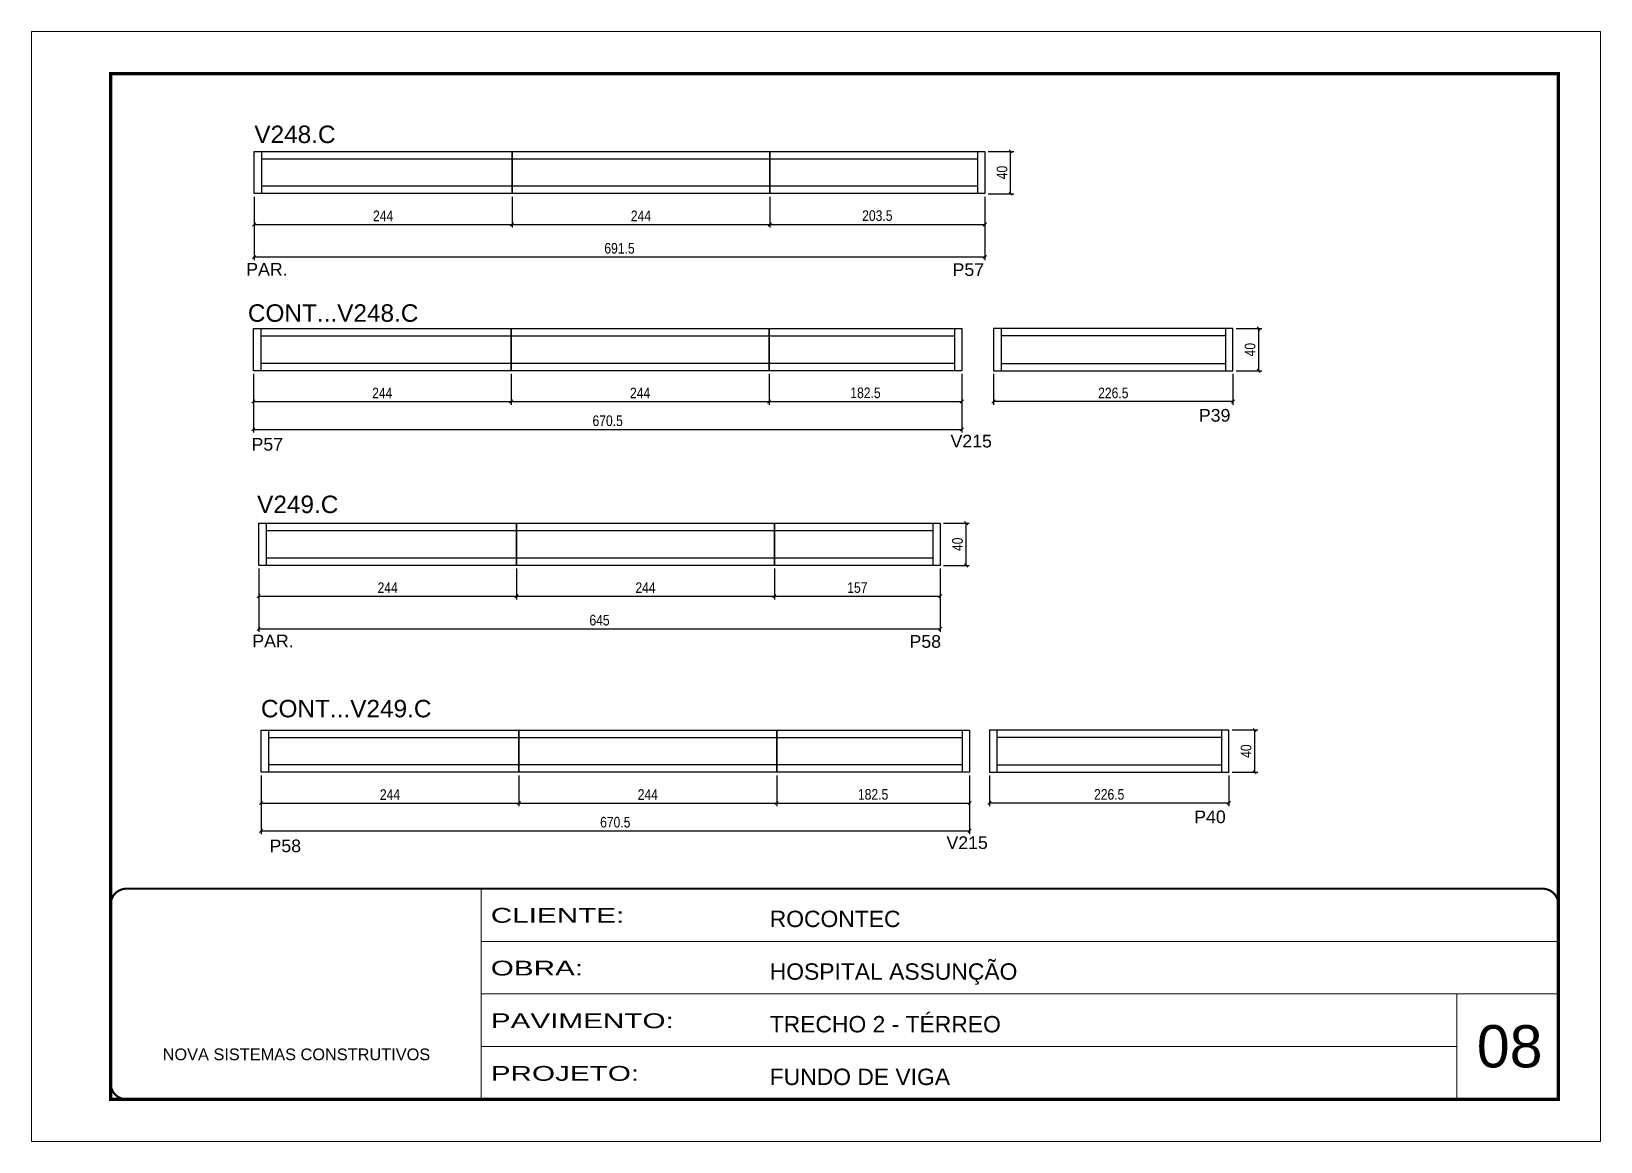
# Model space of a CAD drawing. Extents: x 2954 to 9234, y 774 to 9864.
# Drawn here: x 7722 to 9207, y 7666 to 8716 of the extents above; entities that cross this region are included whole.
import ezdxf

# ---------------------------------------------------------------- set-up
doc = ezdxf.new("R2010")
doc.units = 0
doc.linetypes.add('CONTINUO', pattern=[0])
doc.linetypes.add('DASHED', pattern=[0.75, 0.5, -0.25])
for name, color, linetype in [('5', 5, 'Continuous'), ('NOMENCLATURA', 7, 'Continuous'), ('Painéis', 200, 'Continuous'), ('SARR_2.2x7', 40, 'Continuous')]:
    doc.layers.add(name, color=color, linetype=linetype)
for name, color, linetype, lineweight in [('CARIMBO', 255, 'Continuous', 9), ('Escoras', 2, 'Continuous', 25), ('Folhas', 255, 'Continuous', 9), ('SARRAFO DE PRESSAO', 251, 'DASHED', 9)]:
    doc.layers.add(name, color=color, linetype=linetype, lineweight=lineweight)
doc.styles.add('ARIAL', font='arial.ttf')
doc.styles.add('COTA TECNICA-50', font='techl___.ttf', dxfattribs={"height": 10})
doc.styles.get("Standard").update_dxf_attribs({"font": 'arial.ttf'})
doc.styles.add('Tecnologia', font='')
doc.styles.get('Tecnologia').set_extended_font_data('Forgotten Futurist')
doc.dimstyles.new('COTA PAINEL-50', dxfattribs={"dimtxt": 10, "dimasz": 3, "dimexe": 3, "dimexo": 3, "dimgap": 3, "dimtad": 1, "dimdec": 1, "dimzin": 12, "dimdsep": 46, "dimtxsty": 'COTA TECNICA-50', "dimblk1": 'OBLIQUE', "dimblk2": 'OBLIQUE', "dimsah": 1, "dimcen": 0.9, "dimclrd": 4, "dimclre": 4, "dimclrt": 240, "dimadec": 1, "dimazin": 3, "dimtfac": 1, "dimtdec": 1, "dimtmove": 0, "dimatfit": 3, "dimfxl": 1, "dimtolj": 1, "dimtzin": 12, "dimarcsym": 0})

# ---------------------------------------------------------------- blocks, each defined once
blk = doc.blocks.new('9999999999')
at = {"color": 30, "linetype": 'CONTINUO'}
for p, q in [((98564.6, 34230.2), (98564.6, 34429.4)), ((98564.6, 34379.6), (99584, 34379.6)), ((98564.6, 34329.8), (99488, 34329.8)), ((99584, 34329.8), (99488, 34329.8)), ((99488, 34329.8), (99488, 34230.2)), ((98564.6, 34280), (99488, 34280))]:
    blk.add_line(p, q, dxfattribs=at)
at = {"color": 30, "linetype": 'CONTINUO', "const_width": 2}
blk.add_lwpolyline([(99584, 34230.2), (99584, 34414.4, 0.414214), (99569, 34429.4), (98229, 34429.4, 0.414214), (98214, 34414.4), (98214, 34245.2, 0.414214), (98229, 34230.2), (99584, 34230.2)], format="xyb", dxfattribs=at)
at = {"layer": 'Folhas'}
blk.add_lwpolyline([(98139, 34190.2), (99624, 34190.2), (99624, 35240.2), (98139, 35240.2)], close=True, dxfattribs=at)
at = {"layer": 'Folhas', "color": 30, "const_width": 3}
blk.add_lwpolyline([(98214, 34230.2), (99584, 34230.2), (99584, 35200.2), (98214, 35200.2)], close=True, dxfattribs=at)
at = {"color": 7, "linetype": 'Continuous', "ltscale": 5, "style": 'ARIAL'}
for s, height, p in [('ROCONTEC', 15.48, (98837.7, 34393.1)), ('HOSPITAL ASSUNÇÃO', 15.483, (98837.7, 34343.3)), ('TRECHO 2 - TÉRREO', 15.483, (98837.7, 34293.5)), ('NOVA SISTEMAS CONSTRUTIVOS', 11.059, (98263.2, 34267.2)), ('FUNDO DE VIGA', 15.483, (98837.7, 34243.7))]:
    blk.add_text(s, height=height, dxfattribs=at).set_placement(p)
at = {"layer": 'Folhas', "color": 7, "style": 'Tecnologia', "width": 1.5}
for s, p in [('CLIENTE:', (98573.7, 34397.2)), ('OBRA:', (98573.7, 34347.3)), ('PAVIMENTO:', (98573.7, 34297.5)), ('PROJETO:', (98573.7, 34247.7))]:
    blk.add_text(s, height=14, dxfattribs=at).set_placement(p)
blk = doc.blocks.new('_Oblique')
at = {"color": 0, "linetype": 'ByBlock', "lineweight": -2}
blk.add_line((-0.5, -0.5), (0.5, 0.5), dxfattribs=at)
blk = doc.blocks.new('*D351')
at = {"layer": 'Defpoints', "color": 0, "linetype": 'ByBlock', "transparency": 16777216}
for p in [(7932.4, 8394.8), (8176.4, 8394.8), (8176.4, 8365.7)]:
    blk.add_point(p, dxfattribs=at)
at = {"layer": 'Escoras', "color": 4, "linetype": 'ByBlock', "lineweight": -2, "transparency": 16777216}
for p, q in [((7932.4, 8391.8), (7932.4, 8362.7)), ((8176.4, 8391.8), (8176.4, 8362.7)), ((7932.4, 8365.7), (8176.4, 8365.7))]:
    blk.add_line(p, q, dxfattribs=at)
at = {"layer": 'Escoras', "color": 4, "linetype": 'ByBlock', "lineweight": -2, "transparency": 16777216, "xscale": 3, "yscale": 3, "zscale": 3, "rotation": 180}
blk.add_blockref('_Oblique', (7932.4, 8365.7), dxfattribs=at)
at = {"layer": 'Escoras', "color": 4, "linetype": 'ByBlock', "lineweight": -2, "transparency": 16777216, "xscale": 3, "yscale": 3, "zscale": 3}
blk.add_blockref('_Oblique', (8176.4, 8365.7), dxfattribs=at)
at = {"layer": 'Escoras', "color": 240, "linetype": 'ByBlock', "transparency": 16777216, "insert": (8054.4, 8373.8), "char_height": 10, "attachment_point": 5, "style": 'COTA TECNICA-50'}
blk.add_mtext('\\A1;244', dxfattribs=at)
blk = doc.blocks.new('*D352')
at = {"layer": 'Defpoints', "color": 0, "linetype": 'ByBlock', "transparency": 16777216}
for p in [(8176.4, 8394.8), (8420.4, 8394.8), (8420.4, 8365.7)]:
    blk.add_point(p, dxfattribs=at)
at = {"layer": 'Escoras', "color": 4, "linetype": 'ByBlock', "lineweight": -2, "transparency": 16777216}
for p, q in [((8176.4, 8391.8), (8176.4, 8362.7)), ((8420.4, 8391.8), (8420.4, 8362.7)), ((8176.4, 8365.7), (8420.4, 8365.7))]:
    blk.add_line(p, q, dxfattribs=at)
at = {"layer": 'Escoras', "color": 4, "linetype": 'ByBlock', "lineweight": -2, "transparency": 16777216, "xscale": 3, "yscale": 3, "zscale": 3, "rotation": 180}
blk.add_blockref('_Oblique', (8176.4, 8365.7), dxfattribs=at)
at = {"layer": 'Escoras', "color": 4, "linetype": 'ByBlock', "lineweight": -2, "transparency": 16777216, "xscale": 3, "yscale": 3, "zscale": 3}
blk.add_blockref('_Oblique', (8420.4, 8365.7), dxfattribs=at)
at = {"layer": 'Escoras', "color": 240, "linetype": 'ByBlock', "transparency": 16777216, "insert": (8298.4, 8373.8), "char_height": 10, "attachment_point": 5, "style": 'COTA TECNICA-50'}
blk.add_mtext('\\A1;244', dxfattribs=at)
blk = doc.blocks.new('*D353')
at = {"layer": 'Defpoints', "color": 0, "linetype": 'ByBlock', "transparency": 16777216}
for p in [(7933.2, 8562.3), (8177.2, 8562.3), (8177.2, 8533.2)]:
    blk.add_point(p, dxfattribs=at)
at = {"layer": 'Escoras', "color": 4, "linetype": 'ByBlock', "lineweight": -2, "transparency": 16777216}
for p, q in [((7933.2, 8559.3), (7933.2, 8530.2)), ((8177.2, 8559.3), (8177.2, 8530.2)), ((7933.2, 8533.2), (8177.2, 8533.2))]:
    blk.add_line(p, q, dxfattribs=at)
at = {"layer": 'Escoras', "color": 4, "linetype": 'ByBlock', "lineweight": -2, "transparency": 16777216, "xscale": 3, "yscale": 3, "zscale": 3, "rotation": 180}
blk.add_blockref('_Oblique', (7933.2, 8533.2), dxfattribs=at)
at = {"layer": 'Escoras', "color": 4, "linetype": 'ByBlock', "lineweight": -2, "transparency": 16777216, "xscale": 3, "yscale": 3, "zscale": 3}
blk.add_blockref('_Oblique', (8177.2, 8533.2), dxfattribs=at)
at = {"layer": 'Escoras', "color": 240, "linetype": 'ByBlock', "transparency": 16777216, "insert": (8055.2, 8541.3), "char_height": 10, "attachment_point": 5, "style": 'COTA TECNICA-50'}
blk.add_mtext('\\A1;244', dxfattribs=at)
blk = doc.blocks.new('*D354')
at = {"layer": 'Defpoints', "color": 0, "linetype": 'ByBlock', "transparency": 16777216}
for p in [(8177.2, 8562.3), (8421.2, 8562.3), (8421.2, 8533.2)]:
    blk.add_point(p, dxfattribs=at)
at = {"layer": 'Escoras', "color": 4, "linetype": 'ByBlock', "lineweight": -2, "transparency": 16777216}
for p, q in [((8177.2, 8559.3), (8177.2, 8530.2)), ((8421.2, 8559.3), (8421.2, 8530.2)), ((8177.2, 8533.2), (8421.2, 8533.2))]:
    blk.add_line(p, q, dxfattribs=at)
at = {"layer": 'Escoras', "color": 4, "linetype": 'ByBlock', "lineweight": -2, "transparency": 16777216, "xscale": 3, "yscale": 3, "zscale": 3, "rotation": 180}
blk.add_blockref('_Oblique', (8177.2, 8533.2), dxfattribs=at)
at = {"layer": 'Escoras', "color": 4, "linetype": 'ByBlock', "lineweight": -2, "transparency": 16777216, "xscale": 3, "yscale": 3, "zscale": 3}
blk.add_blockref('_Oblique', (8421.2, 8533.2), dxfattribs=at)
at = {"layer": 'Escoras', "color": 240, "linetype": 'ByBlock', "transparency": 16777216, "insert": (8299.2, 8541.3), "char_height": 10, "attachment_point": 5, "style": 'COTA TECNICA-50'}
blk.add_mtext('\\A1;244', dxfattribs=at)
blk = doc.blocks.new('*D294')
at = {"layer": 'Defpoints', "color": 0, "linetype": 'ByBlock', "transparency": 16777216}
for p in [(8421.2, 8562.3), (8624.7, 8562.3), (8624.7, 8533.2)]:
    blk.add_point(p, dxfattribs=at)
at = {"layer": 'Escoras', "color": 4, "linetype": 'ByBlock', "lineweight": -2, "transparency": 16777216}
for p, q in [((8421.2, 8559.3), (8421.2, 8530.2)), ((8624.7, 8559.3), (8624.7, 8530.2)), ((8421.2, 8533.2), (8624.7, 8533.2))]:
    blk.add_line(p, q, dxfattribs=at)
at = {"layer": 'Escoras', "color": 4, "linetype": 'ByBlock', "lineweight": -2, "transparency": 16777216, "xscale": 3, "yscale": 3, "zscale": 3, "rotation": 180}
blk.add_blockref('_Oblique', (8421.2, 8533.2), dxfattribs=at)
at = {"layer": 'Escoras', "color": 4, "linetype": 'ByBlock', "lineweight": -2, "transparency": 16777216, "xscale": 3, "yscale": 3, "zscale": 3}
blk.add_blockref('_Oblique', (8624.7, 8533.2), dxfattribs=at)
at = {"layer": 'Escoras', "color": 240, "linetype": 'ByBlock', "transparency": 16777216, "insert": (8522.9, 8541.5), "char_height": 10, "attachment_point": 5, "style": 'COTA TECNICA-50'}
blk.add_mtext('\\A1;203.5', dxfattribs=at)
blk = doc.blocks.new('*D295')
at = {"layer": 'Defpoints', "color": 0, "linetype": 'ByBlock', "transparency": 16777216}
for p in [(8624.7, 8602.3), (8649, 8602.3), (8624.7, 8562.3)]:
    blk.add_point(p, dxfattribs=at)
at = {"layer": 'Escoras', "color": 4, "linetype": 'ByBlock', "lineweight": -2, "transparency": 16777216}
for p, q in [((8627.7, 8602.3), (8652, 8602.3)), ((8649, 8562.3), (8649, 8602.3)), ((8627.7, 8562.3), (8652, 8562.3))]:
    blk.add_line(p, q, dxfattribs=at)
at = {"layer": 'Escoras', "color": 4, "linetype": 'ByBlock', "lineweight": -2, "transparency": 16777216, "xscale": 3, "yscale": 3, "zscale": 3}
for p, rotation in [((8649, 8602.3), 90), ((8649, 8562.3), 270)]:
    blk.add_blockref('_Oblique', p, dxfattribs=dict(at, rotation=rotation))
at = {"layer": 'Escoras', "color": 240, "linetype": 'ByBlock', "transparency": 16777216, "insert": (8640.9, 8582.3), "char_height": 10, "attachment_point": 5, "rotation": 90, "style": 'COTA TECNICA-50'}
blk.add_mtext('\\A1;40', dxfattribs=at)
blk = doc.blocks.new('*D296')
at = {"layer": 'Defpoints', "color": 0, "linetype": 'ByBlock', "transparency": 16777216}
for p in [(8420.4, 8394.8), (8602.9, 8394.8), (8602.9, 8365.7)]:
    blk.add_point(p, dxfattribs=at)
at = {"layer": 'Escoras', "color": 4, "linetype": 'ByBlock', "lineweight": -2, "transparency": 16777216}
for p, q in [((8420.4, 8391.8), (8420.4, 8362.7)), ((8602.9, 8391.8), (8602.9, 8362.7)), ((8420.4, 8365.7), (8602.9, 8365.7))]:
    blk.add_line(p, q, dxfattribs=at)
at = {"layer": 'Escoras', "color": 4, "linetype": 'ByBlock', "lineweight": -2, "transparency": 16777216, "xscale": 3, "yscale": 3, "zscale": 3, "rotation": 180}
blk.add_blockref('_Oblique', (8420.4, 8365.7), dxfattribs=at)
at = {"layer": 'Escoras', "color": 4, "linetype": 'ByBlock', "lineweight": -2, "transparency": 16777216, "xscale": 3, "yscale": 3, "zscale": 3}
blk.add_blockref('_Oblique', (8602.9, 8365.7), dxfattribs=at)
at = {"layer": 'Escoras', "color": 240, "linetype": 'ByBlock', "transparency": 16777216, "insert": (8511.7, 8373.9), "char_height": 10, "attachment_point": 5, "style": 'COTA TECNICA-50'}
blk.add_mtext('\\A1;182.5', dxfattribs=at)
blk = doc.blocks.new('*D254')
at = {"layer": 'Defpoints', "color": 0, "linetype": 'ByBlock', "transparency": 16777216}
for p in [(8859.4, 8434.8), (8883.8, 8434.8), (8859.4, 8394.8)]:
    blk.add_point(p, dxfattribs=at)
at = {"layer": 'Escoras', "color": 4, "linetype": 'ByBlock', "lineweight": -2, "transparency": 16777216}
for p, q in [((8862.4, 8434.8), (8886.8, 8434.8)), ((8883.8, 8394.8), (8883.8, 8434.8)), ((8862.4, 8394.8), (8886.8, 8394.8))]:
    blk.add_line(p, q, dxfattribs=at)
at = {"layer": 'Escoras', "color": 4, "linetype": 'ByBlock', "lineweight": -2, "transparency": 16777216, "xscale": 3, "yscale": 3, "zscale": 3}
for p, rotation in [((8883.8, 8434.8), 90), ((8883.8, 8394.8), 270)]:
    blk.add_blockref('_Oblique', p, dxfattribs=dict(at, rotation=rotation))
at = {"layer": 'Escoras', "color": 240, "linetype": 'ByBlock', "transparency": 16777216, "insert": (8875.7, 8414.8), "char_height": 10, "attachment_point": 5, "rotation": 90, "style": 'COTA TECNICA-50'}
blk.add_mtext('\\A1;40', dxfattribs=at)
blk = doc.blocks.new('*D297')
at = {"layer": 'Defpoints', "color": 0, "linetype": 'ByBlock', "transparency": 16777216}
for p in [(8632.9, 8394.8), (8859.4, 8394.8), (8632.9, 8365.7)]:
    blk.add_point(p, dxfattribs=at)
at = {"layer": 'Escoras', "color": 4, "linetype": 'ByBlock', "lineweight": -2, "transparency": 16777216}
for p, q in [((8632.9, 8391.8), (8632.9, 8362.7)), ((8859.4, 8391.8), (8859.4, 8362.7)), ((8859.4, 8365.7), (8632.9, 8365.7))]:
    blk.add_line(p, q, dxfattribs=at)
at = {"layer": 'Escoras', "color": 4, "linetype": 'ByBlock', "lineweight": -2, "transparency": 16777216, "xscale": 3, "yscale": 3, "zscale": 3, "rotation": 180}
blk.add_blockref('_Oblique', (8632.9, 8365.7), dxfattribs=at)
at = {"layer": 'Escoras', "color": 4, "linetype": 'ByBlock', "lineweight": -2, "transparency": 16777216, "xscale": 3, "yscale": 3, "zscale": 3}
blk.add_blockref('_Oblique', (8859.4, 8365.7), dxfattribs=at)
at = {"layer": 'Escoras', "color": 240, "linetype": 'ByBlock', "transparency": 16777216, "insert": (8746.2, 8373.8), "char_height": 10, "attachment_point": 5, "style": 'COTA TECNICA-50'}
blk.add_mtext('\\A1;226.5', dxfattribs=at)
blk = doc.blocks.new('*D255')
at = {"layer": 'Defpoints', "color": 0, "linetype": 'ByBlock', "transparency": 16777216}
for p in [(7932.4, 8394.8), (8602.9, 8394.8), (8602.9, 8339.4)]:
    blk.add_point(p, dxfattribs=at)
at = {"layer": 'Escoras', "color": 4, "linetype": 'ByBlock', "lineweight": -2, "transparency": 16777216}
for p, q in [((7932.4, 8391.8), (7932.4, 8336.4)), ((8602.9, 8391.8), (8602.9, 8336.4)), ((7932.4, 8339.4), (8602.9, 8339.4))]:
    blk.add_line(p, q, dxfattribs=at)
at = {"layer": 'Escoras', "color": 4, "linetype": 'ByBlock', "lineweight": -2, "transparency": 16777216, "xscale": 3, "yscale": 3, "zscale": 3, "rotation": 180}
blk.add_blockref('_Oblique', (7932.4, 8339.4), dxfattribs=at)
at = {"layer": 'Escoras', "color": 4, "linetype": 'ByBlock', "lineweight": -2, "transparency": 16777216, "xscale": 3, "yscale": 3, "zscale": 3}
blk.add_blockref('_Oblique', (8602.9, 8339.4), dxfattribs=at)
at = {"layer": 'Escoras', "color": 240, "linetype": 'ByBlock', "transparency": 16777216, "insert": (8267.7, 8347.5), "char_height": 10, "attachment_point": 5, "style": 'COTA TECNICA-50'}
blk.add_mtext('\\A1;670.5', dxfattribs=at)
blk = doc.blocks.new('*D256')
at = {"layer": 'Defpoints', "color": 0, "linetype": 'ByBlock', "transparency": 16777216}
for p in [(7933.2, 8562.3), (8624.7, 8562.3), (8624.7, 8502.5)]:
    blk.add_point(p, dxfattribs=at)
at = {"layer": 'Escoras', "color": 4, "linetype": 'ByBlock', "lineweight": -2, "transparency": 16777216}
for p, q in [((7933.2, 8559.3), (7933.2, 8499.5)), ((8624.7, 8559.3), (8624.7, 8499.5)), ((7933.2, 8502.5), (8624.7, 8502.5))]:
    blk.add_line(p, q, dxfattribs=at)
at = {"layer": 'Escoras', "color": 4, "linetype": 'ByBlock', "lineweight": -2, "transparency": 16777216, "xscale": 3, "yscale": 3, "zscale": 3, "rotation": 180}
blk.add_blockref('_Oblique', (7933.2, 8502.5), dxfattribs=at)
at = {"layer": 'Escoras', "color": 4, "linetype": 'ByBlock', "lineweight": -2, "transparency": 16777216, "xscale": 3, "yscale": 3, "zscale": 3}
blk.add_blockref('_Oblique', (8624.7, 8502.5), dxfattribs=at)
at = {"layer": 'Escoras', "color": 240, "linetype": 'ByBlock', "transparency": 16777216, "insert": (8278.9, 8510.6), "char_height": 10, "attachment_point": 5, "style": 'COTA TECNICA-50'}
blk.add_mtext('\\A1;691.5', dxfattribs=at)
blk = doc.blocks.new('*D306')
at = {"layer": 'Defpoints', "color": 0, "linetype": 'ByBlock', "transparency": 16777216}
for p in [(7939.7, 8015.1), (8183.7, 8015.1), (8183.7, 7986)]:
    blk.add_point(p, dxfattribs=at)
at = {"layer": 'Escoras', "color": 4, "linetype": 'ByBlock', "lineweight": -2, "transparency": 16777216}
for p, q in [((7939.7, 8012.1), (7939.7, 7983)), ((8183.7, 8012.1), (8183.7, 7983)), ((7939.7, 7986), (8183.7, 7986))]:
    blk.add_line(p, q, dxfattribs=at)
at = {"layer": 'Escoras', "color": 4, "linetype": 'ByBlock', "lineweight": -2, "transparency": 16777216, "xscale": 3, "yscale": 3, "zscale": 3, "rotation": 180}
blk.add_blockref('_Oblique', (7939.7, 7986), dxfattribs=at)
at = {"layer": 'Escoras', "color": 4, "linetype": 'ByBlock', "lineweight": -2, "transparency": 16777216, "xscale": 3, "yscale": 3, "zscale": 3}
blk.add_blockref('_Oblique', (8183.7, 7986), dxfattribs=at)
at = {"layer": 'Escoras', "color": 240, "linetype": 'ByBlock', "transparency": 16777216, "insert": (8061.7, 7994), "char_height": 10, "attachment_point": 5, "style": 'COTA TECNICA-50'}
blk.add_mtext('\\A1;244', dxfattribs=at)
blk = doc.blocks.new('*D307')
at = {"layer": 'Defpoints', "color": 0, "linetype": 'ByBlock', "transparency": 16777216}
for p in [(8183.7, 8015.1), (8427.7, 8015.1), (8427.7, 7986)]:
    blk.add_point(p, dxfattribs=at)
at = {"layer": 'Escoras', "color": 4, "linetype": 'ByBlock', "lineweight": -2, "transparency": 16777216}
for p, q in [((8183.7, 8012.1), (8183.7, 7983)), ((8427.7, 8012.1), (8427.7, 7983)), ((8183.7, 7986), (8427.7, 7986))]:
    blk.add_line(p, q, dxfattribs=at)
at = {"layer": 'Escoras', "color": 4, "linetype": 'ByBlock', "lineweight": -2, "transparency": 16777216, "xscale": 3, "yscale": 3, "zscale": 3, "rotation": 180}
blk.add_blockref('_Oblique', (8183.7, 7986), dxfattribs=at)
at = {"layer": 'Escoras', "color": 4, "linetype": 'ByBlock', "lineweight": -2, "transparency": 16777216, "xscale": 3, "yscale": 3, "zscale": 3}
blk.add_blockref('_Oblique', (8427.7, 7986), dxfattribs=at)
at = {"layer": 'Escoras', "color": 240, "linetype": 'ByBlock', "transparency": 16777216, "insert": (8305.7, 7994), "char_height": 10, "attachment_point": 5, "style": 'COTA TECNICA-50'}
blk.add_mtext('\\A1;244', dxfattribs=at)
blk = doc.blocks.new('*D308')
at = {"layer": 'Defpoints', "color": 0, "linetype": 'ByBlock', "transparency": 16777216}
for p in [(7937.5, 8210.7), (8181.5, 8210.7), (8181.5, 8181.6)]:
    blk.add_point(p, dxfattribs=at)
at = {"layer": 'Escoras', "color": 4, "linetype": 'ByBlock', "lineweight": -2, "transparency": 16777216}
for p, q in [((7937.5, 8207.7), (7937.5, 8178.6)), ((8181.5, 8207.7), (8181.5, 8178.6)), ((7937.5, 8181.6), (8181.5, 8181.6))]:
    blk.add_line(p, q, dxfattribs=at)
at = {"layer": 'Escoras', "color": 4, "linetype": 'ByBlock', "lineweight": -2, "transparency": 16777216, "xscale": 3, "yscale": 3, "zscale": 3, "rotation": 180}
blk.add_blockref('_Oblique', (7937.5, 8181.6), dxfattribs=at)
at = {"layer": 'Escoras', "color": 4, "linetype": 'ByBlock', "lineweight": -2, "transparency": 16777216, "xscale": 3, "yscale": 3, "zscale": 3}
blk.add_blockref('_Oblique', (8181.5, 8181.6), dxfattribs=at)
at = {"layer": 'Escoras', "color": 240, "linetype": 'ByBlock', "transparency": 16777216, "insert": (8059.5, 8189.7), "char_height": 10, "attachment_point": 5, "style": 'COTA TECNICA-50'}
blk.add_mtext('\\A1;244', dxfattribs=at)
blk = doc.blocks.new('*D309')
at = {"layer": 'Defpoints', "color": 0, "linetype": 'ByBlock', "transparency": 16777216}
for p in [(8181.5, 8210.7), (8425.5, 8210.7), (8425.5, 8181.6)]:
    blk.add_point(p, dxfattribs=at)
at = {"layer": 'Escoras', "color": 4, "linetype": 'ByBlock', "lineweight": -2, "transparency": 16777216}
for p, q in [((8181.5, 8207.7), (8181.5, 8178.6)), ((8425.5, 8207.7), (8425.5, 8178.6)), ((8181.5, 8181.6), (8425.5, 8181.6))]:
    blk.add_line(p, q, dxfattribs=at)
at = {"layer": 'Escoras', "color": 4, "linetype": 'ByBlock', "lineweight": -2, "transparency": 16777216, "xscale": 3, "yscale": 3, "zscale": 3, "rotation": 180}
blk.add_blockref('_Oblique', (8181.5, 8181.6), dxfattribs=at)
at = {"layer": 'Escoras', "color": 4, "linetype": 'ByBlock', "lineweight": -2, "transparency": 16777216, "xscale": 3, "yscale": 3, "zscale": 3}
blk.add_blockref('_Oblique', (8425.5, 8181.6), dxfattribs=at)
at = {"layer": 'Escoras', "color": 240, "linetype": 'ByBlock', "transparency": 16777216, "insert": (8303.5, 8189.7), "char_height": 10, "attachment_point": 5, "style": 'COTA TECNICA-50'}
blk.add_mtext('\\A1;244', dxfattribs=at)
blk = doc.blocks.new('*D325')
at = {"layer": 'Defpoints', "color": 0, "linetype": 'ByBlock', "transparency": 16777216}
for p in [(8425.5, 8210.7), (8582.5, 8210.7), (8582.5, 8181.6)]:
    blk.add_point(p, dxfattribs=at)
at = {"layer": 'Escoras', "color": 4, "linetype": 'ByBlock', "lineweight": -2, "transparency": 16777216}
for p, q in [((8425.5, 8207.7), (8425.5, 8178.6)), ((8582.5, 8207.7), (8582.5, 8178.6)), ((8425.5, 8181.6), (8582.5, 8181.6))]:
    blk.add_line(p, q, dxfattribs=at)
at = {"layer": 'Escoras', "color": 4, "linetype": 'ByBlock', "lineweight": -2, "transparency": 16777216, "xscale": 3, "yscale": 3, "zscale": 3, "rotation": 180}
blk.add_blockref('_Oblique', (8425.5, 8181.6), dxfattribs=at)
at = {"layer": 'Escoras', "color": 4, "linetype": 'ByBlock', "lineweight": -2, "transparency": 16777216, "xscale": 3, "yscale": 3, "zscale": 3}
blk.add_blockref('_Oblique', (8582.5, 8181.6), dxfattribs=at)
at = {"layer": 'Escoras', "color": 240, "linetype": 'ByBlock', "transparency": 16777216, "insert": (8504, 8189.7), "char_height": 10, "attachment_point": 5, "style": 'COTA TECNICA-50'}
blk.add_mtext('\\A1;157', dxfattribs=at)
blk = doc.blocks.new('*D326')
at = {"layer": 'Defpoints', "color": 0, "linetype": 'ByBlock', "transparency": 16777216}
for p in [(8582.5, 8250.7), (8606.9, 8250.7), (8582.5, 8210.7)]:
    blk.add_point(p, dxfattribs=at)
at = {"layer": 'Escoras', "color": 4, "linetype": 'ByBlock', "lineweight": -2, "transparency": 16777216}
for p, q in [((8585.5, 8250.7), (8609.9, 8250.7)), ((8606.9, 8210.7), (8606.9, 8250.7)), ((8585.5, 8210.7), (8609.9, 8210.7))]:
    blk.add_line(p, q, dxfattribs=at)
at = {"layer": 'Escoras', "color": 4, "linetype": 'ByBlock', "lineweight": -2, "transparency": 16777216, "xscale": 3, "yscale": 3, "zscale": 3}
for p, rotation in [((8606.9, 8250.7), 90), ((8606.9, 8210.7), 270)]:
    blk.add_blockref('_Oblique', p, dxfattribs=dict(at, rotation=rotation))
at = {"layer": 'Escoras', "color": 240, "linetype": 'ByBlock', "transparency": 16777216, "insert": (8598.8, 8230.7), "char_height": 10, "attachment_point": 5, "rotation": 90, "style": 'COTA TECNICA-50'}
blk.add_mtext('\\A1;40', dxfattribs=at)
blk = doc.blocks.new('*D327')
at = {"layer": 'Defpoints', "color": 0, "linetype": 'ByBlock', "transparency": 16777216}
for p in [(8427.7, 8015.1), (8610.2, 8015.1), (8610.2, 7986)]:
    blk.add_point(p, dxfattribs=at)
at = {"layer": 'Escoras', "color": 4, "linetype": 'ByBlock', "lineweight": -2, "transparency": 16777216}
for p, q in [((8427.7, 8012.1), (8427.7, 7983)), ((8610.2, 8012.1), (8610.2, 7983)), ((8427.7, 7986), (8610.2, 7986))]:
    blk.add_line(p, q, dxfattribs=at)
at = {"layer": 'Escoras', "color": 4, "linetype": 'ByBlock', "lineweight": -2, "transparency": 16777216, "xscale": 3, "yscale": 3, "zscale": 3, "rotation": 180}
blk.add_blockref('_Oblique', (8427.7, 7986), dxfattribs=at)
at = {"layer": 'Escoras', "color": 4, "linetype": 'ByBlock', "lineweight": -2, "transparency": 16777216, "xscale": 3, "yscale": 3, "zscale": 3}
blk.add_blockref('_Oblique', (8610.2, 7986), dxfattribs=at)
at = {"layer": 'Escoras', "color": 240, "linetype": 'ByBlock', "transparency": 16777216, "insert": (8518.9, 7994.1), "char_height": 10, "attachment_point": 5, "style": 'COTA TECNICA-50'}
blk.add_mtext('\\A1;182.5', dxfattribs=at)
blk = doc.blocks.new('*D268')
at = {"layer": 'Defpoints', "color": 0, "linetype": 'ByBlock', "transparency": 16777216}
for p in [(8855.6, 8055.1), (8880, 8055.1), (8855.6, 8015.1)]:
    blk.add_point(p, dxfattribs=at)
at = {"layer": 'Escoras', "color": 4, "linetype": 'ByBlock', "lineweight": -2, "transparency": 16777216}
for p, q in [((8858.6, 8055.1), (8883, 8055.1)), ((8880, 8015.1), (8880, 8055.1)), ((8858.6, 8015.1), (8883, 8015.1))]:
    blk.add_line(p, q, dxfattribs=at)
at = {"layer": 'Escoras', "color": 4, "linetype": 'ByBlock', "lineweight": -2, "transparency": 16777216, "xscale": 3, "yscale": 3, "zscale": 3}
for p, rotation in [((8880, 8055.1), 90), ((8880, 8015.1), 270)]:
    blk.add_blockref('_Oblique', p, dxfattribs=dict(at, rotation=rotation))
at = {"layer": 'Escoras', "color": 240, "linetype": 'ByBlock', "transparency": 16777216, "insert": (8871.9, 8035.1), "char_height": 10, "attachment_point": 5, "rotation": 90, "style": 'COTA TECNICA-50'}
blk.add_mtext('\\A1;40', dxfattribs=at)
blk = doc.blocks.new('*D328')
at = {"layer": 'Defpoints', "color": 0, "linetype": 'ByBlock', "transparency": 16777216}
for p in [(8629.1, 8015.1), (8855.6, 8015.1), (8629.1, 7986)]:
    blk.add_point(p, dxfattribs=at)
at = {"layer": 'Escoras', "color": 4, "linetype": 'ByBlock', "lineweight": -2, "transparency": 16777216}
for p, q in [((8629.1, 8012.1), (8629.1, 7983)), ((8855.6, 8012.1), (8855.6, 7983)), ((8855.6, 7986), (8629.1, 7986))]:
    blk.add_line(p, q, dxfattribs=at)
at = {"layer": 'Escoras', "color": 4, "linetype": 'ByBlock', "lineweight": -2, "transparency": 16777216, "xscale": 3, "yscale": 3, "zscale": 3, "rotation": 180}
blk.add_blockref('_Oblique', (8629.1, 7986), dxfattribs=at)
at = {"layer": 'Escoras', "color": 4, "linetype": 'ByBlock', "lineweight": -2, "transparency": 16777216, "xscale": 3, "yscale": 3, "zscale": 3}
blk.add_blockref('_Oblique', (8855.6, 7986), dxfattribs=at)
at = {"layer": 'Escoras', "color": 240, "linetype": 'ByBlock', "transparency": 16777216, "insert": (8742.3, 7994.1), "char_height": 10, "attachment_point": 5, "style": 'COTA TECNICA-50'}
blk.add_mtext('\\A1;226.5', dxfattribs=at)
blk = doc.blocks.new('*D269')
at = {"layer": 'Defpoints', "color": 0, "linetype": 'ByBlock', "transparency": 16777216}
for p in [(7939.7, 8015.1), (8610.2, 8015.1), (8610.2, 7959.7)]:
    blk.add_point(p, dxfattribs=at)
at = {"layer": 'Escoras', "color": 4, "linetype": 'ByBlock', "lineweight": -2, "transparency": 16777216}
for p, q in [((7939.7, 8012.1), (7939.7, 7956.7)), ((8610.2, 8012.1), (8610.2, 7956.7)), ((7939.7, 7959.7), (8610.2, 7959.7))]:
    blk.add_line(p, q, dxfattribs=at)
at = {"layer": 'Escoras', "color": 4, "linetype": 'ByBlock', "lineweight": -2, "transparency": 16777216, "xscale": 3, "yscale": 3, "zscale": 3, "rotation": 180}
blk.add_blockref('_Oblique', (7939.7, 7959.7), dxfattribs=at)
at = {"layer": 'Escoras', "color": 4, "linetype": 'ByBlock', "lineweight": -2, "transparency": 16777216, "xscale": 3, "yscale": 3, "zscale": 3}
blk.add_blockref('_Oblique', (8610.2, 7959.7), dxfattribs=at)
at = {"layer": 'Escoras', "color": 240, "linetype": 'ByBlock', "transparency": 16777216, "insert": (8274.9, 7967.8), "char_height": 10, "attachment_point": 5, "style": 'COTA TECNICA-50'}
blk.add_mtext('\\A1;670.5', dxfattribs=at)
blk = doc.blocks.new('*D270')
at = {"layer": 'Defpoints', "color": 0, "linetype": 'ByBlock', "transparency": 16777216}
for p in [(7937.5, 8210.7), (8582.5, 8210.7), (8582.5, 8150.8)]:
    blk.add_point(p, dxfattribs=at)
at = {"layer": 'Escoras', "color": 4, "linetype": 'ByBlock', "lineweight": -2, "transparency": 16777216}
for p, q in [((7937.5, 8207.7), (7937.5, 8147.8)), ((8582.5, 8207.7), (8582.5, 8147.8)), ((7937.5, 8150.8), (8582.5, 8150.8))]:
    blk.add_line(p, q, dxfattribs=at)
at = {"layer": 'Escoras', "color": 4, "linetype": 'ByBlock', "lineweight": -2, "transparency": 16777216, "xscale": 3, "yscale": 3, "zscale": 3, "rotation": 180}
blk.add_blockref('_Oblique', (7937.5, 8150.8), dxfattribs=at)
at = {"layer": 'Escoras', "color": 4, "linetype": 'ByBlock', "lineweight": -2, "transparency": 16777216, "xscale": 3, "yscale": 3, "zscale": 3}
blk.add_blockref('_Oblique', (8582.5, 8150.8), dxfattribs=at)
at = {"layer": 'Escoras', "color": 240, "linetype": 'ByBlock', "transparency": 16777216, "insert": (8260, 8158.9), "char_height": 10, "attachment_point": 5, "style": 'COTA TECNICA-50'}
blk.add_mtext('\\A1;645', dxfattribs=at)

msp = doc.modelspace()

# ---------------------------------------------------------------- linework, layer by layer
at = {"layer": 'Painéis', "linetype": 'Continuous'}
for points in [[(7933.2, 8602.34), (8177.2, 8602.34), (8177.2, 8562.34), (7933.2, 8562.34)], [(8177.2, 8602.34), (8421.2, 8602.34), (8421.2, 8562.34), (8177.2, 8562.34)], [(8421.2, 8602.34), (8624.68, 8602.34), (8624.68, 8562.34), (8421.2, 8562.34)], [(7932.44, 8434.83), (8176.44, 8434.83), (8176.44, 8394.83), (7932.44, 8394.83)], [(8176.44, 8434.83), (8420.44, 8434.83), (8420.44, 8394.83), (8176.44, 8394.83)], [(8420.44, 8434.83), (8602.92, 8434.83), (8602.92, 8394.83), (8420.44, 8394.83)], [(8859.44, 8434.83), (8632.92, 8434.83), (8632.92, 8394.83), (8859.44, 8394.83)], [(7937.51, 8250.7), (8181.51, 8250.7), (8181.51, 8210.7), (7937.51, 8210.7)], [(8181.51, 8250.7), (8425.51, 8250.7), (8425.51, 8210.7), (8181.51, 8210.7)], [(8425.51, 8250.7), (8582.49, 8250.7), (8582.49, 8210.7), (8425.51, 8210.7)], [(7939.67, 8055.06), (8183.67, 8055.06), (8183.67, 8015.06), (7939.67, 8015.06)], [(8183.67, 8055.06), (8427.67, 8055.06), (8427.67, 8015.06), (8183.67, 8015.06)], [(8427.67, 8055.06), (8610.15, 8055.06), (8610.15, 8015.06), (8427.67, 8015.06)], [(8855.59, 8055.06), (8629.07, 8055.06), (8629.07, 8015.06), (8855.59, 8015.06)]]:
    msp.add_lwpolyline(points, close=True, dxfattribs=at)
at = {"layer": 'SARR_2.2x7', "linetype": 'Continuous'}
for p, q in [((7940.2, 8602.34), (7940.2, 8562.34)), ((8617.64, 8602.34), (8617.64, 8562.34)), ((7940.2, 8595.34), (8177.2, 8595.34)), ((8177.2, 8595.34), (8421.2, 8595.34)), ((8421.2, 8595.34), (8617.68, 8595.34)), ((8177.23, 8569.34), (7940.23, 8569.34)), ((8421.23, 8569.34), (8177.23, 8569.34)), ((8617.71, 8569.34), (8421.23, 8569.34)), ((7939.44, 8434.83), (7939.44, 8394.83)), ((8595.88, 8434.83), (8595.88, 8394.83)), ((8639.95, 8434.83), (8639.95, 8394.83)), ((8852.4, 8434.83), (8852.4, 8394.83)), ((7939.44, 8427.83), (8176.44, 8427.83)), ((8176.44, 8427.83), (8420.44, 8427.83)), ((8420.44, 8427.83), (8595.92, 8427.83)), ((8852.4, 8427.83), (8639.92, 8427.83)), ((8176.47, 8401.83), (7939.47, 8401.83)), ((8420.47, 8401.83), (8176.47, 8401.83)), ((8595.95, 8401.83), (8420.47, 8401.83)), ((8639.88, 8401.83), (8852.4, 8401.83)), ((7944.51, 8250.7), (7944.51, 8210.7)), ((7944.51, 8243.7), (8181.51, 8243.7)), ((8181.51, 8243.7), (8425.51, 8243.7)), ((8425.51, 8243.7), (8575.49, 8243.7)), ((8575.45, 8250.7), (8575.45, 8210.7)), ((8181.55, 8217.7), (7944.55, 8217.7)), ((8425.55, 8217.7), (8181.55, 8217.7)), ((8575.52, 8217.7), (8425.55, 8217.7)), ((7946.67, 8055.06), (7946.67, 8015.06)), ((8603.12, 8055.06), (8603.12, 8015.06)), ((8636.11, 8055.06), (8636.11, 8015.06)), ((8848.56, 8055.06), (8848.56, 8015.06)), ((7946.67, 8048.06), (8183.67, 8048.06)), ((8183.67, 8048.06), (8427.67, 8048.06)), ((8427.67, 8048.06), (8603.15, 8048.06)), ((8848.56, 8048.06), (8636.07, 8048.06)), ((8183.71, 8022.06), (7946.71, 8022.06)), ((8427.71, 8022.06), (8183.71, 8022.06)), ((8603.19, 8022.06), (8427.71, 8022.06)), ((8636.04, 8022.06), (8848.56, 8022.06))]:
    msp.add_line(p, q, dxfattribs=at)

# ---------------------------------------------------------------- block references
at = {"layer": 'SARRAFO DE PRESSAO', "color": 6, "linetype": 'ByBlock'}
msp.add_blockref('9999999999', (-90416.62, -26524.41), dxfattribs=at)

# ---------------------------------------------------------------- texts
at = {"layer": '5', "linetype": 'Continuous'}
for s, p in [('PAR.', (7925.7, 8484.87)), ('P57', (8594.11, 8484.45)), ('P39', (8827.21, 8346.69)), ('P57', (7930.71, 8319.25)), ('V215', (8592.16, 8322.27)), ('PAR.', (7931.45, 8133.22)), ('P58', (8553.36, 8132.81)), ('P40', (8822.79, 7966.93)), ('P58', (7947.72, 7939.49)), ('V215', (8588.31, 7942.51))]:
    msp.add_text(s, height=12, rotation=0.00004, dxfattribs=at).set_placement(p)
at = {"layer": 'CARIMBO', "style": 'ARIAL'}
msp.add_text('08', height=40, dxfattribs=at).set_placement((9090.22, 7735.94))
at = {"layer": 'NOMENCLATURA', "linetype": 'Continuous'}
for s, p in [('V248.C', (7933.34, 8610.2)), ('CONT...V248.C', (7927.24, 8441.18)), ('V249.C', (7935.99, 8260.24)), ('CONT...V249.C', (7939.58, 8067.07))]:
    msp.add_text(s, height=16.5, dxfattribs=at).set_placement(p)

# ---------------------------------------------------------------- dimensions: what is measured, and where the dimension line sits
at = {"layer": 'Escoras', "linetype": 'ByBlock'}
for p1, p2, picture, middle in [((8624.68, 8562.34), (8624.68, 8602.34), '*D295', (8640.94, 8582.34)), ((8859.44, 8394.83), (8859.44, 8434.83), '*D254', (8875.7, 8414.83)), ((8582.49, 8210.7), (8582.49, 8250.7), '*D326', (8598.75, 8230.7)), ((8855.59, 8015.06), (8855.59, 8055.06), '*D268', (8871.85, 8035.06))]:
    dim = msp.add_aligned_dim(p1=p1, p2=p2, distance=-24.36, dimstyle='COTA PAINEL-50', override={"dimarcsym": 1}, dxfattribs=at)
    dim.commit()
    dim.dimension.update_dxf_attribs({"geometry": picture, "text_midpoint": middle})
for base, p1, p2, picture, middle in [((8177.2, 8533.25), (7933.2, 8562.34), (8177.2, 8562.34), '*D353', (8055.2, 8541.32)), ((8624.68, 8502.45), (7933.2, 8562.34), (8624.68, 8562.34), '*D256', (8278.94, 8510.59)), ((8421.2, 8533.25), (8177.2, 8562.34), (8421.2, 8562.34), '*D354', (8299.2, 8541.32)), ((8624.68, 8533.25), (8421.2, 8562.34), (8624.68, 8562.34), '*D294', (8522.94, 8541.47)), ((8176.44, 8365.73), (7932.44, 8394.83), (8176.44, 8394.83), '*D351', (8054.44, 8373.8)), ((8602.92, 8339.43), (7932.44, 8394.83), (8602.92, 8394.83), '*D255', (8267.68, 8347.53)), ((8420.44, 8365.73), (8176.44, 8394.83), (8420.44, 8394.83), '*D352', (8298.44, 8373.8)), ((8602.92, 8365.73), (8420.44, 8394.83), (8602.92, 8394.83), '*D296', (8511.68, 8373.86)), ((8181.51, 8181.6), (7937.51, 8210.7), (8181.51, 8210.7), '*D308', (8059.51, 8189.68)), ((8582.49, 8150.81), (7937.51, 8210.7), (8582.49, 8210.7), '*D270', (8260, 8158.92)), ((8425.51, 8181.6), (8181.51, 8210.7), (8425.51, 8210.7), '*D309', (8303.51, 8189.68)), ((8582.49, 8181.6), (8425.51, 8210.7), (8582.49, 8210.7), '*D325', (8504, 8189.71)), ((8183.67, 7985.97), (7939.67, 8015.06), (8183.67, 8015.06), '*D306', (8061.67, 7994.04)), ((8610.15, 7959.66), (7939.67, 8015.06), (8610.15, 8015.06), '*D269', (8274.91, 7967.77)), ((8427.67, 7985.97), (8183.67, 8015.06), (8427.67, 8015.06), '*D307', (8305.67, 7994.04)), ((8610.15, 7985.97), (8427.67, 8015.06), (8610.15, 8015.06), '*D327', (8518.91, 7994.1))]:
    dim = msp.add_linear_dim(base=base, p1=p1, p2=p2, dimstyle='COTA PAINEL-50', override={"dimarcsym": 1}, dxfattribs=at)
    dim.commit()
    dim.dimension.update_dxf_attribs({"geometry": picture, "text_midpoint": middle})
for base, p1, p2, picture, middle in [((8632.92, 8365.73), (8859.44, 8394.83), (8632.92, 8394.83), '*D297', (8746.18, 8373.84)), ((8629.07, 7985.97), (8855.59, 8015.06), (8629.07, 8015.06), '*D328', (8742.33, 7994.08))]:
    dim = msp.add_linear_dim(base=base, p1=p1, p2=p2, angle=180, dimstyle='COTA PAINEL-50', override={"dimarcsym": 1}, dxfattribs=at)
    dim.commit()
    dim.dimension.update_dxf_attribs({"geometry": picture, "text_midpoint": middle})

doc.saveas('drawing.dxf')
